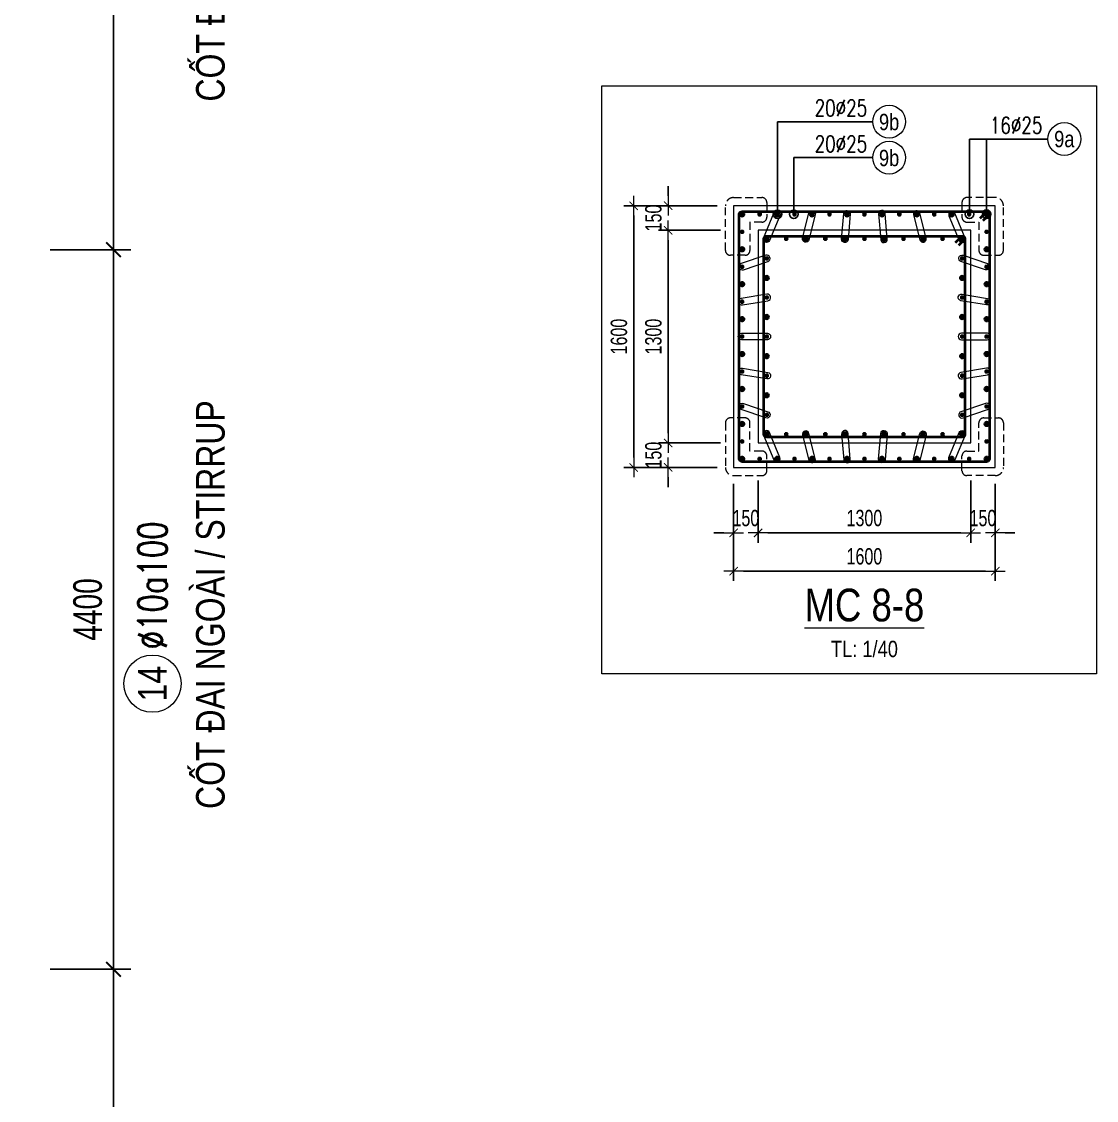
# Model space of a CAD drawing. Header units: millimetres. Extents: x 49323 to 380960, y -6102 to 181761.
# Drawn here: x 176913 to 183487, y 97829 to 104425 of the extents above; entities that cross this region are included whole.
import ezdxf
from ezdxf.enums import TextEntityAlignment as Align

# ---------------------------------------------------------------- set-up
doc = ezdxf.new("R2010")
doc.units = ezdxf.units.MM
doc.linetypes.add('HIDDEN2', pattern=[4.7625, 3.175, -1.5875])
doc.layers.get('0').update_dxf_attribs({"lineweight": 20})
doc.layers.get('Defpoints').update_dxf_attribs({"color": 151, "lineweight": 9})
for name, color, linetype, lineweight in [('NDC_S_CONTINUOUS', 3, 'Continuous', 20), ('NDC_S_DIM', 1, 'Continuous', 15), ('NDC_S_HIDDEN', 8, 'HIDDEN2', 13), ('NDC_S_REBAR', 4, 'Continuous', 35), ('NDC_S_STIRRUP', 4, 'Continuous', 40), ('NDC_S_THIN LINE', 8, 'Continuous', 9), ('NDC_S_VN TEXT', 7, 'Continuous', 20)]:
    doc.layers.add(name, color=color, linetype=linetype, lineweight=lineweight)
doc.styles.add('ARIAL', font='arial.ttf', dxfattribs={"width": 0.8})
doc.styles.add('NDC_DIM', font='', dxfattribs={"width": 0.75})
doc.styles.add('NDC_EN TXT', font='romans.shx', dxfattribs={"width": 0.8})
doc.styles.add('NDC_VIE TXT', font='arial.ttf', dxfattribs={"width": 0.8})
doc.styles.get('NDC_DIM').set_extended_font_data('Dotum')
doc.dimstyles.new('NDC_dim_40', dxfattribs={"dimscale": 40, "dimtxt": 2.5, "dimasz": 1.5, "dimexe": 1.5, "dimexo": 2.5, "dimgap": 1, "dimtad": 1, "dimdec": 0, "dimzin": 0, "dimdsep": 46, "dimtxsty": 'NDC_DIM', "dimblk": 'DIMMARK', "dimcen": 0.09, "dimdle": 1.2, "dimclrd": 1, "dimclre": 1, "dimclrt": 3, "dimadec": 0, "dimazin": 0, "dimtfac": 1, "dimtdec": 0, "dimtix": 1, "dimtofl": 0, "dimtmove": 0, "dimatfit": 3, "dimfxl": 8, "dimfxlon": 1, "dimtolj": 1, "dimtzin": 0, "dimarcsym": 0})
doc.dimstyles.new('NDC_dim_70', dxfattribs={"dimscale": 70, "dimtxt": 2.5, "dimasz": 1.5, "dimexe": 1.5, "dimexo": 2.5, "dimgap": 1, "dimtad": 1, "dimdec": 0, "dimzin": 0, "dimdsep": 46, "dimtxsty": 'NDC_DIM', "dimblk": 'DIMMARK', "dimcen": 0.09, "dimdle": 1.2, "dimclrd": 1, "dimclre": 1, "dimclrt": 3, "dimadec": 0, "dimazin": 0, "dimtfac": 1, "dimtdec": 0, "dimtix": 1, "dimtofl": 0, "dimtmove": 0, "dimatfit": 3, "dimfxl": 8, "dimfxlon": 1, "dimtolj": 1, "dimtzin": 0, "dimarcsym": 0})

# ---------------------------------------------------------------- blocks, each defined once
blk = doc.blocks.new('DIMMARK')
at = {"layer": 'NDC_S_DIM', "color": 1}
blk.add_line((-1.5, 0), (1, 0), dxfattribs=at)
at = {"layer": 'NDC_S_DIM', "color": 2, "const_width": 0.1}
blk.add_lwpolyline([(-0.424, -0.424), (0.424, 0.424)], dxfattribs=at)
blk = doc.blocks.new('*D410')
at = {"layer": 'Defpoints', "color": 0, "ltscale": 70, "transparency": 16777216}
for p in [(176913.2, 98630.7), (177475.5, 98630.7), (176913.2, 94230.7)]:
    blk.add_point(p, dxfattribs=at)
at = {"layer": 'NDC_S_DIM', "color": 1, "lineweight": -2, "ltscale": 70, "transparency": 16777216}
for p, q in [((177088.2, 98630.7), (177580.5, 98630.7)), ((177475.5, 94335.7), (177475.5, 98525.7)), ((177088.2, 94230.7), (177580.5, 94230.7))]:
    blk.add_line(p, q, dxfattribs=at)
at = {"layer": 'NDC_S_DIM', "color": 1, "lineweight": -2, "ltscale": 70, "transparency": 16777216, "xscale": 105, "yscale": 105, "zscale": 105}
for p, rotation in [((177475.5, 98630.7), 90), ((177475.5, 94230.7), 270)]:
    blk.add_blockref('DIMMARK', p, dxfattribs=dict(at, rotation=rotation))
at = {"layer": 'NDC_S_DIM', "color": 3, "ltscale": 70, "transparency": 16777216, "insert": (177317.9, 96430.7), "char_height": 175, "attachment_point": 5, "rotation": 90, "style": 'NDC_DIM'}
blk.add_mtext('\\A1;4400', dxfattribs=at)
blk = doc.blocks.new('*D411')
at = {"layer": 'Defpoints', "color": 0, "ltscale": 70, "transparency": 16777216}
for p in [(176913.2, 103030.7), (177475.5, 103030.7), (176913.2, 98630.7)]:
    blk.add_point(p, dxfattribs=at)
at = {"layer": 'NDC_S_DIM', "color": 1, "lineweight": -2, "ltscale": 70, "transparency": 16777216}
for p, q in [((177088.2, 103030.7), (177580.5, 103030.7)), ((177475.5, 98735.7), (177475.5, 102925.7)), ((177088.2, 98630.7), (177580.5, 98630.7))]:
    blk.add_line(p, q, dxfattribs=at)
at = {"layer": 'NDC_S_DIM', "color": 1, "lineweight": -2, "ltscale": 70, "transparency": 16777216, "xscale": 105, "yscale": 105, "zscale": 105}
for p, rotation in [((177475.5, 103030.7), 90), ((177475.5, 98630.7), 270)]:
    blk.add_blockref('DIMMARK', p, dxfattribs=dict(at, rotation=rotation))
at = {"layer": 'NDC_S_DIM', "color": 3, "ltscale": 70, "transparency": 16777216, "insert": (177317.9, 100830.7), "char_height": 175, "attachment_point": 5, "rotation": 90, "style": 'NDC_DIM'}
blk.add_mtext('\\A1;4400', dxfattribs=at)
blk = doc.blocks.new('*D412')
at = {"layer": 'Defpoints', "color": 0, "ltscale": 70, "transparency": 16777216}
for p in [(176913.2, 107430.7), (177475.5, 107430.7), (176913.2, 103030.7)]:
    blk.add_point(p, dxfattribs=at)
at = {"layer": 'NDC_S_DIM', "color": 1, "lineweight": -2, "ltscale": 70, "transparency": 16777216}
for p, q in [((177088.2, 107430.7), (177580.5, 107430.7)), ((177475.5, 103135.7), (177475.5, 107325.7)), ((177088.2, 103030.7), (177580.5, 103030.7))]:
    blk.add_line(p, q, dxfattribs=at)
at = {"layer": 'NDC_S_DIM', "color": 1, "lineweight": -2, "ltscale": 70, "transparency": 16777216, "xscale": 105, "yscale": 105, "zscale": 105}
for p, rotation in [((177475.5, 107430.7), 90), ((177475.5, 103030.7), 270)]:
    blk.add_blockref('DIMMARK', p, dxfattribs=dict(at, rotation=rotation))
at = {"layer": 'NDC_S_DIM', "color": 3, "ltscale": 70, "transparency": 16777216, "insert": (177317.9, 105230.7), "char_height": 175, "attachment_point": 5, "rotation": 90, "style": 'NDC_DIM'}
blk.add_mtext('\\A1;4400', dxfattribs=at)
blk = doc.blocks.new('*U2118')
blk.add_circle((-2.5, 0), 2.5)
at = {"layer": 'NDC_S_VN TEXT', "color": 7, "style": 'ARIAL', "width": 0.8}
blk.add_attdef('SH2', text='', height=2.5, dxfattribs=at).set_placement((-2.5, 0), align=Align.MIDDLE)
at = {"layer": 'NDC_S_VN TEXT', "color": 3, "style": 'NDC_EN TXT', "width": 0.75}
blk.add_attdef('DKKC1', (0.5, -1.25), '', height=2.5, dxfattribs=at)
blk = doc.blocks.new('kata_block_TD')
at = {"color": 6, "linetype": 'ByBlock', "lineweight": -2, "style": 'ARIAL', "width": 0.8}
blk.add_attdef('SECTDET2', text='', height=5, dxfattribs=at).set_placement((0, 7.97), align=Align.CENTER)
at = {"color": 0, "linetype": 'ByBlock', "lineweight": -2, "style": 'ARIAL', "width": 0.8}
blk.add_attdef('SECTDET1', text='', height=5, dxfattribs=at).set_placement((0, 1.47), align=Align.CENTER)
at = {"color": 3, "lineweight": 25, "style": 'ARIAL', "width": 0.8}
blk.add_attdef('SSCALE', text='', height=2.5, dxfattribs=at).set_placement((0, -4), align=Align.CENTER)
blk = doc.blocks.new('*D544')
at = {"layer": 'Defpoints', "color": 0, "ltscale": 40, "transparency": 16777216}
for p in [(181417.8, 101849.3), (181267.8, 101699.3), (181417.8, 101299.3)]:
    blk.add_point(p, dxfattribs=at)
at = {"layer": 'NDC_S_DIM', "color": 1, "lineweight": -2, "ltscale": 40, "transparency": 16777216}
for p, q in [((181267.8, 101599.3), (181267.8, 101239.3)), ((181417.8, 101619.3), (181417.8, 101239.3)), ((181207.8, 101299.3), (181147.8, 101299.3)), ((181477.8, 101299.3), (181537.8, 101299.3))]:
    blk.add_line(p, q, dxfattribs=at)
at = {"layer": 'NDC_S_DIM', "color": 1, "lineweight": -2, "ltscale": 40, "transparency": 16777216, "xscale": 60, "yscale": 60, "zscale": 60}
blk.add_blockref('DIMMARK', (181267.8, 101299.3), dxfattribs=at)
at = {"layer": 'NDC_S_DIM', "color": 1, "lineweight": -2, "ltscale": 40, "transparency": 16777216, "xscale": 60, "yscale": 60, "zscale": 60, "rotation": 180}
blk.add_blockref('DIMMARK', (181417.8, 101299.3), dxfattribs=at)
at = {"layer": 'NDC_S_DIM', "color": 3, "ltscale": 40, "transparency": 16777216, "insert": (181342.8, 101389.3), "char_height": 100, "attachment_point": 5, "style": 'NDC_DIM'}
blk.add_mtext('\\A1;150', dxfattribs=at)
blk = doc.blocks.new('*D545')
at = {"layer": 'Defpoints', "color": 0, "ltscale": 40, "transparency": 16777216}
for p in [(180867.8, 103299.3), (181267.8, 103299.3), (181417.8, 103149.3)]:
    blk.add_point(p, dxfattribs=at)
at = {"layer": 'NDC_S_DIM', "color": 1, "lineweight": -2, "ltscale": 40, "transparency": 16777216}
for p, q in [((180867.8, 103359.3), (180867.8, 103419.3)), ((181167.8, 103299.3), (180807.8, 103299.3)), ((181187.8, 103149.3), (180807.8, 103149.3)), ((180867.8, 103089.3), (180867.8, 103029.3))]:
    blk.add_line(p, q, dxfattribs=at)
at = {"layer": 'NDC_S_DIM', "color": 1, "lineweight": -2, "ltscale": 40, "transparency": 16777216, "xscale": 60, "yscale": 60, "zscale": 60}
for p, rotation in [((180867.8, 103299.3), 270), ((180867.8, 103149.3), 90)]:
    blk.add_blockref('DIMMARK', p, dxfattribs=dict(at, rotation=rotation))
at = {"layer": 'NDC_S_DIM', "color": 3, "ltscale": 40, "transparency": 16777216, "insert": (180777.7, 103224.3), "char_height": 100, "attachment_point": 5, "rotation": 90, "style": 'NDC_DIM'}
blk.add_mtext('\\A1;150', dxfattribs=at)
blk = doc.blocks.new('kata_block_THEP')
at = {"layer": 'NDC_S_REBAR', "color": 0}
for p, q in [((-0.5, 0), (0.5, 0)), ((-0.35, 0.35), (0.35, -0.35)), ((0.35, 0.35), (-0.35, -0.35)), ((0, 0.5), (0, -0.5))]:
    blk.add_line(p, q, dxfattribs=at)
at = {"layer": 'NDC_S_REBAR', "color": 0, "const_width": 0.0833}
blk.add_lwpolyline([(-0.5, 0, 1), (0.5, 0, 1), (-0.5, 0, 1)], format="xyb", dxfattribs=at)
blk = doc.blocks.new('cham')
at = {"layer": 'NDC_S_REBAR'}
h = blk.add_hatch(color=253, dxfattribs=at)
h.dxf.hatch_style = 1
h.paths.add_polyline_path([(-28, 0, 1), (28, 0, 1)])
at = {"layer": 'NDC_S_REBAR', "color": 253}
blk.add_circle((0, 0), 28, dxfattribs=at)
blk = doc.blocks.new('*U537')
at = {"layer": 'NDC_S_DIM', "xscale": 0.4464285714285715, "yscale": 0.4464285714285715, "zscale": 0.4464285714285715}
blk.add_blockref('cham', (0, 0), dxfattribs=at)
blk = doc.blocks.new('*U536')
at = {"layer": 'NDC_S_DIM', "color": 0, "linetype": 'ByBlock', "lineweight": -2, "transparency": 16777216}
blk.add_blockref('*U537', (0, 0), dxfattribs=at)
blk = doc.blocks.new('*U528')
at = {"layer": 'NDC_S_DIM'}
blk.add_blockref('*U536', (0, 0), dxfattribs=at)
blk = doc.blocks.new('*U529')
at = {"layer": 'NDC_S_HIDDEN', "color": 0, "linetype": 'ByBlock', "lineweight": -2, "transparency": 16777216}
for p in [(0, 0), (213.6, 0), (427.2, 0), (640.8, 0), (854.4, 0), (1068, 0), (1281.6, 0), (1495.2, 0)]:
    blk.add_blockref('*U528', p, dxfattribs=at)
blk = doc.blocks.new('*U539')
at = {"layer": 'NDC_S_DIM', "xscale": 0.4464285714285715, "yscale": 0.4464285714285715, "zscale": 0.4464285714285715}
blk.add_blockref('cham', (0, 0), dxfattribs=at)
blk = doc.blocks.new('*U538')
at = {"layer": 'NDC_S_DIM', "color": 0, "linetype": 'ByBlock', "lineweight": -2, "transparency": 16777216}
blk.add_blockref('*U539', (0, 0), dxfattribs=at)
blk = doc.blocks.new('*U530')
at = {"layer": 'NDC_S_DIM'}
blk.add_blockref('*U538', (0, 0), dxfattribs=at)
blk = doc.blocks.new('*U531')
at = {"layer": 'NDC_S_HIDDEN', "color": 0, "linetype": 'ByBlock', "lineweight": -2, "transparency": 16777216}
for p in [(0, 0), (213.6, 0), (427.2, 0), (640.8, 0), (854.4, 0), (1068, 0), (1281.6, 0), (1495.2, 0)]:
    blk.add_blockref('*U530', p, dxfattribs=at)
blk = doc.blocks.new('*U541')
at = {"layer": 'NDC_S_DIM', "xscale": 0.4464285714285715, "yscale": 0.4464285714285715, "zscale": 0.4464285714285715}
blk.add_blockref('cham', (0, 0), dxfattribs=at)
blk = doc.blocks.new('*U540')
at = {"layer": 'NDC_S_DIM', "color": 0, "linetype": 'ByBlock', "lineweight": -2, "transparency": 16777216}
blk.add_blockref('*U541', (0, 0), dxfattribs=at)
blk = doc.blocks.new('*U532')
at = {"layer": 'NDC_S_DIM'}
blk.add_blockref('*U540', (0, 0), dxfattribs=at)
blk = doc.blocks.new('*U533')
at = {"layer": 'NDC_S_HIDDEN', "color": 0, "linetype": 'ByBlock', "lineweight": -2, "transparency": 16777216}
for p in [(0, 0), (213.6, 0), (427.2, 0), (640.8, 0), (854.4, 0), (1068, 0)]:
    blk.add_blockref('*U532', p, dxfattribs=at)
blk = doc.blocks.new('*U543')
at = {"layer": 'NDC_S_DIM', "xscale": 0.4464285714285715, "yscale": 0.4464285714285715, "zscale": 0.4464285714285715}
blk.add_blockref('cham', (0, 0), dxfattribs=at)
blk = doc.blocks.new('*U542')
at = {"layer": 'NDC_S_DIM', "color": 0, "linetype": 'ByBlock', "lineweight": -2, "transparency": 16777216}
blk.add_blockref('*U543', (0, 0), dxfattribs=at)
blk = doc.blocks.new('*U534')
at = {"layer": 'NDC_S_DIM'}
blk.add_blockref('*U542', (0, 0), dxfattribs=at)
blk = doc.blocks.new('*U535')
at = {"layer": 'NDC_S_HIDDEN', "color": 0, "linetype": 'ByBlock', "lineweight": -2, "transparency": 16777216}
for p in [(0, 0), (213.6, 0), (427.2, 0), (640.8, 0), (854.4, 0), (1068, 0)]:
    blk.add_blockref('*U534', p, dxfattribs=at)
blk = doc.blocks.new('*U551')
at = {"layer": 'NDC_S_DIM', "xscale": 0.4464285714285715, "yscale": 0.4464285714285715, "zscale": 0.4464285714285715}
blk.add_blockref('cham', (0, 0), dxfattribs=at)
blk = doc.blocks.new('*U550')
at = {"layer": 'NDC_S_DIM', "color": 0, "linetype": 'ByBlock', "lineweight": -2, "transparency": 16777216}
blk.add_blockref('*U551', (0, 0), dxfattribs=at)
blk = doc.blocks.new('*U548')
at = {"layer": 'NDC_S_DIM'}
blk.add_blockref('*U550', (0, 0), dxfattribs=at)
blk = doc.blocks.new('*U549')
at = {"layer": 'NDC_S_HIDDEN', "color": 0, "linetype": 'ByBlock', "lineweight": -2, "transparency": 16777216}
for p in [(0, 0), (239, 0), (478, 0), (717, 0), (956, 0), (1195, 0)]:
    blk.add_blockref('*U548', p, dxfattribs=at)
blk = doc.blocks.new('*U10')
blk.add_circle((2.5, 0), 2.5)
at = {"layer": 'NDC_S_VN TEXT', "color": 3, "style": 'NDC_EN TXT', "width": 0.75}
blk.add_attdef('DK2', text='', height=2.5, dxfattribs=at).set_placement((-0.85, 0.85), align=Align.RIGHT)
at = {"layer": 'NDC_S_VN TEXT', "color": 7, "style": 'ARIAL', "width": 0.8}
blk.add_attdef('SH3', text='', height=2.5, dxfattribs=at).set_placement((2.5, 0), align=Align.MIDDLE)
blk = doc.blocks.new('*U555')
at = {"layer": 'NDC_S_DIM', "xscale": 0.4464285714285715, "yscale": 0.4464285714285715, "zscale": 0.4464285714285715}
blk.add_blockref('cham', (0, 0), dxfattribs=at)
blk = doc.blocks.new('*U554')
at = {"layer": 'NDC_S_DIM', "color": 0, "linetype": 'ByBlock', "lineweight": -2, "transparency": 16777216}
blk.add_blockref('*U555', (0, 0), dxfattribs=at)
blk = doc.blocks.new('*U552')
at = {"layer": 'NDC_S_DIM'}
blk.add_blockref('*U554', (0, 0), dxfattribs=at)
blk = doc.blocks.new('*U553')
at = {"layer": 'NDC_S_HIDDEN', "color": 0, "linetype": 'ByBlock', "lineweight": -2, "transparency": 16777216}
for p in [(0, 0), (239, 0), (478, 0), (717, 0), (956, 0), (1195, 0)]:
    blk.add_blockref('*U552', p, dxfattribs=at)
blk = doc.blocks.new('*U559')
at = {"layer": 'NDC_S_DIM', "xscale": 0.4464285714285715, "yscale": 0.4464285714285715, "zscale": 0.4464285714285715}
blk.add_blockref('cham', (0, 0), dxfattribs=at)
blk = doc.blocks.new('*U558')
at = {"layer": 'NDC_S_DIM', "color": 0, "linetype": 'ByBlock', "lineweight": -2, "transparency": 16777216}
blk.add_blockref('*U559', (0, 0), dxfattribs=at)
blk = doc.blocks.new('*U556')
at = {"layer": 'NDC_S_DIM'}
blk.add_blockref('*U558', (0, 0), dxfattribs=at)
blk = doc.blocks.new('*U557')
at = {"layer": 'NDC_S_HIDDEN', "color": 0, "linetype": 'ByBlock', "lineweight": -2, "transparency": 16777216}
for p in [(0, 0), (239, 0), (478, 0), (717, 0)]:
    blk.add_blockref('*U556', p, dxfattribs=at)
blk = doc.blocks.new('*U563')
at = {"layer": 'NDC_S_DIM', "xscale": 0.4464285714285715, "yscale": 0.4464285714285715, "zscale": 0.4464285714285715}
blk.add_blockref('cham', (0, 0), dxfattribs=at)
blk = doc.blocks.new('*U562')
at = {"layer": 'NDC_S_DIM', "color": 0, "linetype": 'ByBlock', "lineweight": -2, "transparency": 16777216}
blk.add_blockref('*U563', (0, 0), dxfattribs=at)
blk = doc.blocks.new('*U560')
at = {"layer": 'NDC_S_DIM'}
blk.add_blockref('*U562', (0, 0), dxfattribs=at)
blk = doc.blocks.new('*U561')
at = {"layer": 'NDC_S_HIDDEN', "color": 0, "linetype": 'ByBlock', "lineweight": -2, "transparency": 16777216}
for p in [(0, 0), (239, 0), (478, 0), (717, 0)]:
    blk.add_blockref('*U560', p, dxfattribs=at)
blk = doc.blocks.new('*D654')
at = {"layer": 'Defpoints', "color": 0, "ltscale": 40, "transparency": 16777216}
for p in [(181417.8, 101849.3), (182717.8, 101849.3), (182717.8, 101299.3)]:
    blk.add_point(p, dxfattribs=at)
at = {"layer": 'NDC_S_DIM', "color": 1, "lineweight": -2, "ltscale": 40, "transparency": 16777216}
for p, q in [((181417.8, 101619.3), (181417.8, 101239.3)), ((182717.8, 101619.3), (182717.8, 101239.3)), ((181477.8, 101299.3), (182657.8, 101299.3))]:
    blk.add_line(p, q, dxfattribs=at)
at = {"layer": 'NDC_S_DIM', "color": 1, "lineweight": -2, "ltscale": 40, "transparency": 16777216, "xscale": 60, "yscale": 60, "zscale": 60, "rotation": 180}
blk.add_blockref('DIMMARK', (181417.8, 101299.3), dxfattribs=at)
at = {"layer": 'NDC_S_DIM', "color": 1, "lineweight": -2, "ltscale": 40, "transparency": 16777216, "xscale": 60, "yscale": 60, "zscale": 60}
blk.add_blockref('DIMMARK', (182717.8, 101299.3), dxfattribs=at)
at = {"layer": 'NDC_S_DIM', "color": 3, "ltscale": 40, "transparency": 16777216, "insert": (182067.8, 101389.3), "char_height": 100, "attachment_point": 5, "style": 'NDC_DIM'}
blk.add_mtext('\\A1;1300', dxfattribs=at)
blk = doc.blocks.new('*D655')
at = {"layer": 'Defpoints', "color": 0, "ltscale": 40, "transparency": 16777216}
for p in [(182717.8, 101849.3), (182867.8, 101699.3), (182867.8, 101299.3)]:
    blk.add_point(p, dxfattribs=at)
at = {"layer": 'NDC_S_DIM', "color": 1, "lineweight": -2, "ltscale": 40, "transparency": 16777216}
for p, q in [((182717.8, 101619.3), (182717.8, 101239.3)), ((182867.8, 101599.3), (182867.8, 101239.3)), ((182657.8, 101299.3), (182597.8, 101299.3)), ((182927.8, 101299.3), (182987.8, 101299.3))]:
    blk.add_line(p, q, dxfattribs=at)
at = {"layer": 'NDC_S_DIM', "color": 1, "lineweight": -2, "ltscale": 40, "transparency": 16777216, "xscale": 60, "yscale": 60, "zscale": 60}
blk.add_blockref('DIMMARK', (182717.8, 101299.3), dxfattribs=at)
at = {"layer": 'NDC_S_DIM', "color": 1, "lineweight": -2, "ltscale": 40, "transparency": 16777216, "xscale": 60, "yscale": 60, "zscale": 60, "rotation": 180}
blk.add_blockref('DIMMARK', (182867.8, 101299.3), dxfattribs=at)
at = {"layer": 'NDC_S_DIM', "color": 3, "ltscale": 40, "transparency": 16777216, "insert": (182792.8, 101389.3), "char_height": 100, "attachment_point": 5, "style": 'NDC_DIM'}
blk.add_mtext('\\A1;150', dxfattribs=at)
blk = doc.blocks.new('*D656')
at = {"layer": 'Defpoints', "color": 0, "ltscale": 40, "transparency": 16777216}
for p in [(181267.8, 101699.3), (182867.8, 101699.3), (182867.8, 101065.1)]:
    blk.add_point(p, dxfattribs=at)
at = {"layer": 'NDC_S_VN TEXT', "color": 1, "lineweight": -2, "ltscale": 40, "transparency": 16777216}
for p, q in [((181267.8, 101385.1), (181267.8, 101005.1)), ((182867.8, 101385.1), (182867.8, 101005.1)), ((181327.8, 101065.1), (182807.8, 101065.1))]:
    blk.add_line(p, q, dxfattribs=at)
at = {"layer": 'NDC_S_VN TEXT', "color": 1, "lineweight": -2, "ltscale": 40, "transparency": 16777216, "xscale": 60, "yscale": 60, "zscale": 60, "rotation": 180}
blk.add_blockref('DIMMARK', (181267.8, 101065.1), dxfattribs=at)
at = {"layer": 'NDC_S_VN TEXT', "color": 1, "lineweight": -2, "ltscale": 40, "transparency": 16777216, "xscale": 60, "yscale": 60, "zscale": 60}
blk.add_blockref('DIMMARK', (182867.8, 101065.1), dxfattribs=at)
at = {"layer": 'NDC_S_VN TEXT', "color": 3, "ltscale": 40, "transparency": 16777216, "insert": (182067.8, 101155.2), "char_height": 100, "attachment_point": 5, "style": 'NDC_DIM'}
blk.add_mtext('\\A1;1600', dxfattribs=at)
blk = doc.blocks.new('*D657')
at = {"layer": 'Defpoints', "color": 0, "ltscale": 40, "transparency": 16777216}
for p in [(181417.8, 103149.3), (180867.8, 101849.3), (181417.8, 101849.3)]:
    blk.add_point(p, dxfattribs=at)
at = {"layer": 'NDC_S_DIM', "color": 1, "lineweight": -2, "ltscale": 40, "transparency": 16777216}
for p, q in [((181187.8, 103149.3), (180807.8, 103149.3)), ((180867.8, 103089.3), (180867.8, 101909.3)), ((181187.8, 101849.3), (180807.8, 101849.3))]:
    blk.add_line(p, q, dxfattribs=at)
at = {"layer": 'NDC_S_DIM', "color": 1, "lineweight": -2, "ltscale": 40, "transparency": 16777216, "xscale": 60, "yscale": 60, "zscale": 60}
for p, rotation in [((180867.8, 103149.3), 90), ((180867.8, 101849.3), 270)]:
    blk.add_blockref('DIMMARK', p, dxfattribs=dict(at, rotation=rotation))
at = {"layer": 'NDC_S_DIM', "color": 3, "ltscale": 40, "transparency": 16777216, "insert": (180777.7, 102499.3), "char_height": 100, "attachment_point": 5, "rotation": 90, "style": 'NDC_DIM'}
blk.add_mtext('\\A1;1300', dxfattribs=at)
blk = doc.blocks.new('*D658')
at = {"layer": 'Defpoints', "color": 0, "ltscale": 40, "transparency": 16777216}
for p in [(181417.8, 101849.3), (180867.8, 101699.3), (181267.8, 101699.3)]:
    blk.add_point(p, dxfattribs=at)
at = {"layer": 'NDC_S_DIM', "color": 1, "lineweight": -2, "ltscale": 40, "transparency": 16777216}
for p, q in [((180867.8, 101909.3), (180867.8, 101969.3)), ((181187.8, 101849.3), (180807.8, 101849.3)), ((181167.8, 101699.3), (180807.8, 101699.3)), ((180867.8, 101639.3), (180867.8, 101579.3))]:
    blk.add_line(p, q, dxfattribs=at)
at = {"layer": 'NDC_S_DIM', "color": 1, "lineweight": -2, "ltscale": 40, "transparency": 16777216, "xscale": 60, "yscale": 60, "zscale": 60}
for p, rotation in [((180867.8, 101849.3), 270), ((180867.8, 101699.3), 90)]:
    blk.add_blockref('DIMMARK', p, dxfattribs=dict(at, rotation=rotation))
at = {"layer": 'NDC_S_DIM', "color": 3, "ltscale": 40, "transparency": 16777216, "insert": (180777.7, 101774.3), "char_height": 100, "attachment_point": 5, "rotation": 90, "style": 'NDC_DIM'}
blk.add_mtext('\\A1;150', dxfattribs=at)
blk = doc.blocks.new('*D659')
at = {"layer": 'Defpoints', "color": 0, "ltscale": 40, "transparency": 16777216}
for p in [(180656.9, 103299.3), (181267.8, 103299.3), (181267.8, 101699.3)]:
    blk.add_point(p, dxfattribs=at)
at = {"layer": 'NDC_S_VN TEXT', "color": 1, "lineweight": -2, "ltscale": 40, "transparency": 16777216}
for p, q in [((180976.9, 103299.3), (180596.9, 103299.3)), ((180656.9, 101759.3), (180656.9, 103239.3)), ((180976.9, 101699.3), (180596.9, 101699.3))]:
    blk.add_line(p, q, dxfattribs=at)
at = {"layer": 'NDC_S_VN TEXT', "color": 1, "lineweight": -2, "ltscale": 40, "transparency": 16777216, "xscale": 60, "yscale": 60, "zscale": 60}
for p, rotation in [((180656.9, 103299.3), 90), ((180656.9, 101699.3), 270)]:
    blk.add_blockref('DIMMARK', p, dxfattribs=dict(at, rotation=rotation))
at = {"layer": 'NDC_S_VN TEXT', "color": 3, "ltscale": 40, "transparency": 16777216, "insert": (180566.8, 102499.3), "char_height": 100, "attachment_point": 5, "rotation": 90, "style": 'NDC_DIM'}
blk.add_mtext('\\A1;1600', dxfattribs=at)

msp = doc.modelspace()

# ---------------------------------------------------------------- linework, layer by layer
at = {"layer": 'Defpoints', "ltscale": 40}
msp.add_lwpolyline([(180462.7, 104032), (183486.7, 104032), (183486.7, 100436.4), (180462.7, 100436.4)], close=True, dxfattribs=at)
at = {"layer": 'NDC_S_CONTINUOUS', "ltscale": 40}
for points in [[(181267.8, 101699.3), (182867.8, 101699.3), (182867.8, 103299.3), (181267.8, 103299.3), (181267.8, 101699.3)], [(181417.8, 101849.3), (182717.8, 101849.3), (182717.8, 103149.3), (181417.8, 103149.3), (181417.8, 101849.3)]]:
    msp.add_lwpolyline(points, dxfattribs=at)
at = {"layer": 'NDC_S_DIM'}
for points in [[(181540, 103264.6), (181540, 103264.6, -0.414214), (181550.9, 103238.4), (181488, 103086.5, -0.414214), (181461.9, 103075.6), (181461.9, 103075.6, -0.414214), (181451, 103101.8), (181513.9, 103253.7, -0.414214)], [(181753, 103268.7), (181753, 103268.7, -0.414214), (181767.5, 103244.4), (181728.7, 103091.2, -0.414214), (181704.4, 103076.7), (181704.4, 103076.7, -0.414214), (181689.9, 103101), (181728.7, 103254.2, -0.414214)], [(181963, 103270.9), (181963, 103270.9, -0.414214), (181981.3, 103249.3), (181968.2, 103091.8, -0.414214), (181946.6, 103073.6), (181946.6, 103073.6, -0.414214), (181928.4, 103095.1), (181941.4, 103252.6, -0.414214)], [(182172.6, 103270.9), (182172.6, 103270.9, 0.414214), (182154.3, 103249.3), (182167.4, 103091.8, 0.414214), (182188.9, 103073.6), (182188.9, 103073.6, 0.414214), (182207.2, 103095.1), (182194.2, 103252.6, 0.414214)], [(182382.6, 103268.7), (182382.6, 103268.7, 0.414214), (182368.1, 103244.4), (182406.9, 103091.2, 0.414214), (182431.2, 103076.7), (182431.2, 103076.7, 0.414214), (182445.7, 103101), (182406.9, 103254.2, 0.414214)], [(182595.5, 103264.6), (182595.5, 103264.6, 0.414214), (182584.7, 103238.4), (182647.6, 103086.5, 0.414214), (182673.7, 103075.6), (182673.7, 103075.6, 0.414214), (182684.5, 103101.8), (182621.7, 103253.7, 0.414214)], [(181489.7, 102983.8), (181489.7, 102983.8, 0.414214), (181464.3, 102996.3), (181314.7, 102945.4, 0.414214), (181302.2, 102920), (181302.2, 102920, 0.414214), (181327.5, 102907.5), (181477.2, 102958.4, 0.414214)], [(182645.9, 102983.8), (182645.9, 102983.8, -0.414214), (182671.3, 102996.3), (182820.9, 102945.4, -0.414214), (182833.4, 102920), (182833.4, 102920, -0.414214), (182808, 102907.5), (182658.4, 102958.4, -0.414214)], [(181493.9, 102741.5), (181493.9, 102741.5, 0.414214), (181470.9, 102758), (181315, 102732.2, 0.414214), (181298.5, 102709.2), (181298.5, 102709.2, 0.414214), (181321.5, 102692.7), (181477.4, 102718.5, 0.414214)], [(182641.7, 102741.5), (182641.7, 102741.5, -0.414214), (182664.7, 102758), (182820.6, 102732.2, -0.414214), (182837.1, 102709.2), (182837.1, 102709.2, -0.414214), (182814.1, 102692.7), (182658.1, 102718.5, -0.414214)], [(181494.1, 102499.9), (181494.1, 102499.9, -0.414214), (181474.2, 102479.8), (181316.1, 102479.3, -0.414214), (181296.1, 102499.2), (181296.1, 102499.2, -0.414214), (181316, 102519.3), (181474.1, 102519.8, -0.414214)], [(182641.4, 102499.9), (182641.4, 102499.9, 0.414214), (182661.4, 102479.8), (182819.4, 102479.3, 0.414214), (182839.5, 102499.2), (182839.5, 102499.2, 0.414214), (182819.6, 102519.3), (182661.5, 102519.8, 0.414214)], [(181493.9, 102257), (181493.9, 102257, -0.414214), (181470.9, 102240.5), (181315, 102266.3, -0.414214), (181298.5, 102289.3), (181298.5, 102289.3, -0.414214), (181321.5, 102305.8), (181477.4, 102280, -0.414214)], [(182641.7, 102257), (182641.7, 102257, 0.414214), (182664.7, 102240.5), (182820.6, 102266.3, 0.414214), (182837.1, 102289.3), (182837.1, 102289.3, 0.414214), (182814.1, 102305.8), (182658.1, 102280, 0.414214)], [(181489.7, 102014.7), (181489.7, 102014.7, -0.414214), (181464.3, 102002.2), (181314.7, 102053.1, -0.414214), (181302.2, 102078.5), (181302.2, 102078.5, -0.414214), (181327.5, 102091), (181477.2, 102040.1, -0.414214)], [(182645.9, 102014.7), (182645.9, 102014.7, 0.414214), (182671.3, 102002.2), (182820.9, 102053.1, 0.414214), (182833.4, 102078.5), (182833.4, 102078.5, 0.414214), (182808, 102091), (182658.4, 102040.1, 0.414214)], [(181540, 101733.9), (181540, 101733.9, 0.414214), (181550.9, 101760.1), (181488, 101912, 0.414214), (181461.9, 101922.9), (181461.9, 101922.9, 0.414214), (181451, 101896.7), (181513.9, 101744.8, 0.414214)], [(181753, 101729.8), (181753, 101729.8, 0.414214), (181767.5, 101754.1), (181728.7, 101907.3, 0.414214), (181704.4, 101921.8), (181704.4, 101921.8, 0.414214), (181689.9, 101897.5), (181728.7, 101744.3, 0.414214)], [(181963, 101727.6), (181963, 101727.6, 0.414214), (181981.3, 101749.2), (181968.2, 101906.7, 0.414214), (181946.6, 101925), (181946.6, 101925, 0.414214), (181928.4, 101903.4), (181941.4, 101745.9, 0.414214)], [(182172.6, 101727.6), (182172.6, 101727.6, -0.414214), (182154.3, 101749.2), (182167.4, 101906.7, -0.414214), (182188.9, 101925), (182188.9, 101925, -0.414214), (182207.2, 101903.4), (182194.2, 101745.9, -0.414214)], [(182382.6, 101729.8), (182382.6, 101729.8, -0.414214), (182368.1, 101754.1), (182406.9, 101907.3, -0.414214), (182431.2, 101921.8), (182431.2, 101921.8, -0.414214), (182445.7, 101897.5), (182406.9, 101744.3, -0.414214)], [(182595.5, 101733.9), (182595.5, 101733.9, -0.414214), (182584.7, 101760.1), (182647.6, 101912, -0.414214), (182673.7, 101922.9), (182673.7, 101922.9, -0.414214), (182684.5, 101896.7), (182621.7, 101744.8, -0.414214)]]:
    msp.add_lwpolyline(points, format="xyb", close=True, dxfattribs=at)
at = {"layer": 'NDC_S_HIDDEN', "ltscale": 15}
for points in [[(181217.8, 103026.5), (181217.8, 103299.3, -0.414214), (181267.8, 103349.3), (181441, 103349.3, -0.414214), (181471, 103319.3), (181471, 103229.3, -0.414214), (181441, 103199.3), (181367.8, 103199.3), (181367.8, 103026.5, -0.414214), (181337.8, 102996.5), (181247.8, 102996.5, -0.414214)], [(182917.8, 103026.5), (182917.8, 103299.3, 0.414214), (182867.8, 103349.3), (182694.5, 103349.3, 0.414214), (182664.5, 103319.3), (182664.5, 103229.3, 0.414214), (182694.5, 103199.3), (182767.8, 103199.3), (182767.8, 103026.5, 0.414214), (182797.8, 102996.5), (182887.8, 102996.5, 0.414214)], [(181217.8, 101972), (181217.8, 101699.3, 0.414214), (181267.8, 101649.3), (181441, 101649.3, 0.414214), (181471, 101679.3), (181471, 101769.3, 0.414214), (181441, 101799.3), (181367.8, 101799.3), (181367.8, 101972, 0.414214), (181337.8, 102002), (181247.8, 102002, 0.414214)], [(182917.8, 101972), (182917.8, 101699.3, -0.414214), (182867.8, 101649.3), (182694.5, 101649.3, -0.414214), (182664.5, 101679.3), (182664.5, 101769.3, -0.414214), (182694.5, 101799.3), (182767.8, 101799.3), (182767.8, 101972, -0.414214), (182797.8, 102002), (182887.8, 102002, -0.414214)]]:
    msp.add_lwpolyline(points, format="xyb", close=True, dxfattribs=at)
at = {"layer": 'NDC_S_STIRRUP', "ltscale": 40}
for points in [[(182775.3, 103224.3), (182815.3, 103264.3, -0.414214), (182832.8, 103246.8), (182832.8, 101751.8, -0.414214), (182815.3, 101734.3), (181320.3, 101734.3, -0.414214), (181302.8, 101751.8), (181302.8, 103246.8, -0.414214), (181320.3, 103264.3), (182815.3, 103264.3, -0.414214), (182832.8, 103246.8), (182792.8, 103206.8)], [(182625.3, 103074.3), (182665.3, 103114.3, -0.414214), (182682.8, 103096.8), (182682.8, 101901.8, -0.414214), (182665.3, 101884.3), (181470.3, 101884.3, -0.414214), (181452.8, 101901.8), (181452.8, 103096.8, -0.414214), (181470.3, 103114.3), (182665.3, 103114.3, -0.414214), (182682.8, 103096.8), (182642.8, 103056.8)]]:
    msp.add_lwpolyline(points, format="xyb", dxfattribs=at)

# ---------------------------------------------------------------- block references
at = {"layer": 'NDC_S_HIDDEN'}
for name, p in [('*U529', (181320.3, 103246.8)), ('*U549', (181470.3, 103096.8)), ('*U553', (181470.3, 101901.8)), ('*U531', (181320.3, 101751.8))]:
    msp.add_blockref(name, p, dxfattribs=at)
at = {"layer": 'NDC_S_HIDDEN', "rotation": 90}
for name, p in [('*U533', (181320.3, 101965.3)), ('*U535', (182815.3, 101965.3)), ('*U557', (181470.3, 102140.8)), ('*U561', (182665.3, 102140.8))]:
    msp.add_blockref(name, p, dxfattribs=at)
at = {"layer": 'NDC_S_REBAR', "ltscale": 40, "xscale": 25, "yscale": 25, "zscale": 25}
for p in [(181320.3, 103246.8), (181427.1, 103246.8), (181533.9, 103246.8), (181640.6, 103246.8), (181747.4, 103246.8), (181854.2, 103246.8), (181961, 103246.8), (182067.8, 103246.8), (182174.6, 103246.8), (182281.4, 103246.8), (182388.1, 103246.8), (182494.9, 103246.8), (182601.7, 103246.8), (182708.5, 103246.8), (182815.3, 103246.8), (181320.3, 103140), (181470.3, 103096.8), (181589.8, 103096.8), (181709.3, 103096.8), (181828.8, 103096.8), (181948.3, 103096.8), (182067.8, 103096.8), (182187.3, 103096.8), (182306.8, 103096.8), (182426.3, 103096.8), (182545.8, 103096.8), (182665.3, 103096.8), (182815.3, 103140), (181320.3, 103033.2), (182815.3, 103033.2), (181470.3, 102977.3), (182665.3, 102977.3), (181320.3, 102926.4), (182815.3, 102926.4), (181470.3, 102857.8), (182665.3, 102857.8), (181320.3, 102819.6), (182815.3, 102819.6), (181320.3, 102712.8), (181470.3, 102738.3), (182665.3, 102738.3), (182815.3, 102712.8), (181320.3, 102606), (181470.3, 102618.8), (182665.3, 102618.8), (182815.3, 102606), (181320.3, 102499.3), (181470.3, 102499.3), (182665.3, 102499.3), (182815.3, 102499.3), (181320.3, 102392.5), (181470.3, 102379.8), (182665.3, 102379.8), (182815.3, 102392.5), (181320.3, 102285.7), (181470.3, 102260.3), (182665.3, 102260.3), (182815.3, 102285.7), (181320.3, 102178.9), (182815.3, 102178.9), (181470.3, 102140.8), (182665.3, 102140.8), (181320.3, 102072.1), (182815.3, 102072.1), (181320.3, 101965.3), (181470.3, 102021.3), (182665.3, 102021.3), (182815.3, 101965.3), (181470.3, 101901.8), (181589.8, 101901.8), (181709.3, 101901.8), (181828.8, 101901.8), (181948.3, 101901.8), (182067.8, 101901.8), (182187.3, 101901.8), (182306.8, 101901.8), (182426.3, 101901.8), (182545.8, 101901.8), (182665.3, 101901.8), (181320.3, 101858.5), (182815.3, 101858.5), (181320.3, 101751.8), (181427.1, 101751.8), (181533.9, 101751.8), (181640.6, 101751.8), (181747.4, 101751.8), (181854.2, 101751.8), (181961, 101751.8), (182067.8, 101751.8), (182174.6, 101751.8), (182281.4, 101751.8), (182388.1, 101751.8), (182494.9, 101751.8), (182601.7, 101751.8), (182708.5, 101751.8), (182815.3, 101751.8)]:
    msp.add_blockref('kata_block_THEP', p, dxfattribs=at)
at = {"layer": 'NDC_S_THIN LINE', "xscale": 40, "yscale": 40, "zscale": 40}
for p, values in [((182118.9, 103813.3), {'SH3': '9b', 'DK2': '20%%c25'}), ((183190.4, 103707.3), {'SH3': '9a', 'DK2': '16%%c25'}), ((182118.9, 103593.3), {'SH3': '9b', 'DK2': '20%%c25'})]:
    msp.add_blockref('*U10', p, dxfattribs=at).add_auto_attribs(values)
at = {"layer": 'NDC_S_THIN LINE', "xscale": 70, "yscale": 70, "zscale": 70, "rotation": 90}
msp.add_blockref('*U2118', (177713.7, 100552.4), dxfattribs=at).add_auto_attribs({'SH2': '14', 'DKKC1': '%%c10a100'})
at = {"layer": 'NDC_S_VN TEXT', "ltscale": 70}
ref = msp.add_blockref('kata_block_TD', (182067.8, 100699.3), dxfattribs=dict(at, xscale=40, yscale=40, zscale=40))
ref.add_attrib('SECTDET1', '%%uMC 8-8', dxfattribs={"layer": '0', "color": 0, "linetype": 'ByBlock', "lineweight": -2, "height": 200, "style": 'ARIAL', "width": 0.8}).set_placement((182067.8, 100758.1), align=Align.CENTER)
ref.add_attrib('SSCALE', 'TL: 1/40', dxfattribs={"layer": '0', "color": 3, "lineweight": 25, "height": 100, "style": 'ARIAL', "width": 0.8}).set_placement((182067.8, 100539.3), align=Align.CENTER)

# ---------------------------------------------------------------- texts
at = {"layer": 'NDC_S_VN TEXT', "style": 'NDC_VIE TXT', "width": 0.8}
for p in [(178067.8, 103936.3), (178067.8, 99611.2)]:
    msp.add_text('CỐT ĐAI NGOÀI / STIRRUP', height=175, rotation=90, dxfattribs=at).set_placement(p, align=Align.MIDDLE_LEFT)

# ---------------------------------------------------------------- dimensions: what is measured, and where the dimension line sits
at = {"layer": 'NDC_S_DIM', "ltscale": 70}
for base, p1, p2, picture, middle in [((177475.5, 107430.7), (176913.2, 103030.7), (176913.2, 107430.7), '*D412', (177317.9, 105230.7)), ((177475.5, 103030.7), (176913.2, 98630.7), (176913.2, 103030.7), '*D411', (177317.9, 100830.7)), ((177475.5, 98630.7), (176913.2, 94230.7), (176913.2, 98630.7), '*D410', (177317.9, 96430.7))]:
    dim = msp.add_linear_dim(base=base, p1=p1, p2=p2, angle=90, dimstyle='NDC_dim_70', override={"dimtmove": 1}, dxfattribs=at)
    dim.commit()
    dim.dimension.update_dxf_attribs({"geometry": picture, "text_midpoint": middle})
at = {"layer": 'NDC_S_DIM', "ltscale": 40}
dim = msp.add_linear_dim(base=(180867.8, 103299.3), p1=(181417.8, 103149.3), p2=(181267.8, 103299.3), angle=270, dimstyle='NDC_dim_40', dxfattribs=at)
dim.commit()
dim.dimension.update_dxf_attribs({"geometry": '*D545', "text_midpoint": (180777.7, 103224.3)})
for base, p1, p2, picture, middle in [((180867.8, 101849.3), (181417.8, 103149.3), (181417.8, 101849.3), '*D657', (180777.7, 102499.3)), ((180867.8, 101699.3), (181417.8, 101849.3), (181267.8, 101699.3), '*D658', (180777.7, 101774.3))]:
    dim = msp.add_linear_dim(base=base, p1=p1, p2=p2, angle=270, dimstyle='NDC_dim_40', override={"dimtmove": 1}, dxfattribs=at)
    dim.commit()
    dim.dimension.update_dxf_attribs({"geometry": picture, "text_midpoint": middle})
dim = msp.add_linear_dim(base=(181417.8, 101299.3), p1=(181267.8, 101699.3), p2=(181417.8, 101849.3), dimstyle='NDC_dim_40', dxfattribs=at)
dim.commit()
dim.dimension.update_dxf_attribs({"geometry": '*D544', "text_midpoint": (181342.8, 101389.3)})
for base, p1, p2, picture, middle in [((182717.8, 101299.3), (181417.8, 101849.3), (182717.8, 101849.3), '*D654', (182067.8, 101389.3)), ((182867.8, 101299.3), (182717.8, 101849.3), (182867.8, 101699.3), '*D655', (182792.8, 101389.3))]:
    dim = msp.add_linear_dim(base=base, p1=p1, p2=p2, dimstyle='NDC_dim_40', override={"dimtmove": 1}, dxfattribs=at)
    dim.commit()
    dim.dimension.update_dxf_attribs({"geometry": picture, "text_midpoint": middle})
at = {"layer": 'NDC_S_VN TEXT', "ltscale": 40}
dim = msp.add_linear_dim(base=(180656.9, 103299.3), p1=(181267.8, 101699.3), p2=(181267.8, 103299.3), angle=90, dimstyle='NDC_dim_40', dxfattribs=at)
dim.commit()
dim.dimension.update_dxf_attribs({"geometry": '*D659', "text_midpoint": (180566.8, 102499.3)})
dim = msp.add_linear_dim(base=(182867.8, 101065.1), p1=(181267.8, 101699.3), p2=(182867.8, 101699.3), dimstyle='NDC_dim_40', dxfattribs=at)
dim.commit()
dim.dimension.update_dxf_attribs({"geometry": '*D656', "text_midpoint": (182067.8, 101155.2)})

# ---------------------------------------------------------------- leaders
at = {"layer": 'NDC_S_THIN LINE'}
for points in [[(181536.5, 103247), (181536.5, 103813.3), (182118.9, 103813.3)], [(182710.3, 103247.3), (182710.3, 103707.3), (183190.4, 103707.3)], [(182815.3, 103247.3), (182815.3, 103707.3), (183190.4, 103707.3)], [(181636, 103247), (181636, 103593.3), (182118.9, 103593.3)]]:
    msp.add_leader(points, dimstyle='NDC_dim_40', override={"dimasz": 1.3, "dimldrblk": 'DotBlank'}, dxfattribs=at)

doc.saveas('drawing.dxf')
